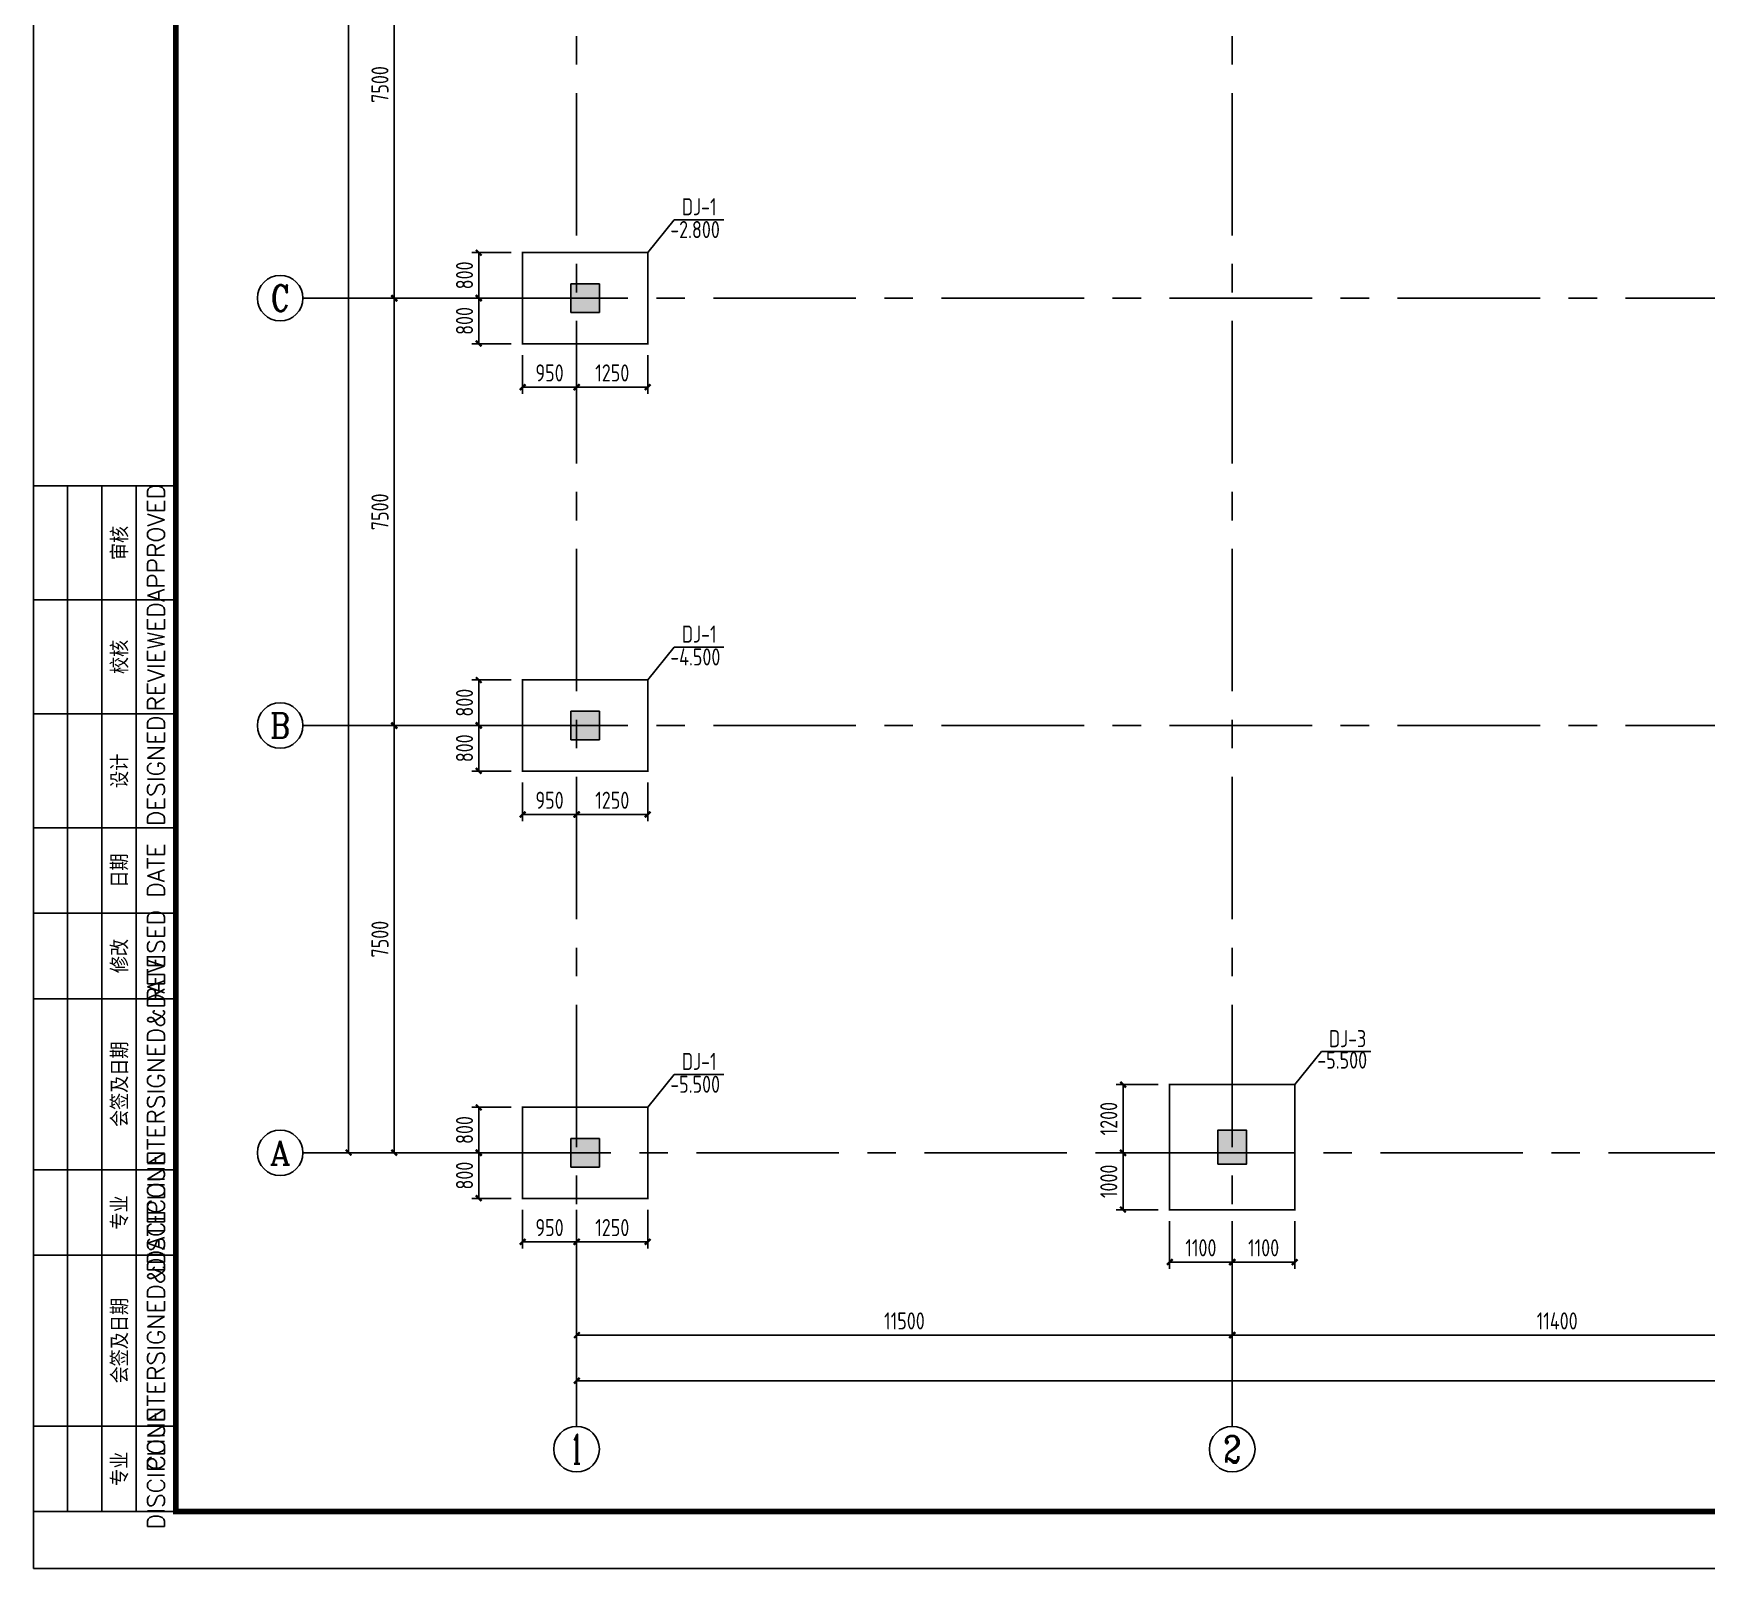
# Model space of a CAD drawing. Header units: millimetres. Extents: x 866309 to 879639, y 39442 to 44891.
# Drawn here: x 867250.8 to 867544.2, y 39448.6 to 39718 of the extents above; entities that cross this region are included whole.
import ezdxf
from ezdxf.enums import TextEntityAlignment as Align

# ---------------------------------------------------------------- set-up
doc = ezdxf.new("R2010")
doc.units = ezdxf.units.MM
doc.header["$LTSCALE"] = 1000
doc.header["$MEASUREMENT"] = 0
doc.linetypes.add('CENTER', pattern=[2, 1.25, -0.25, 0.25, -0.25])
doc.linetypes.add('DOTE', pattern=[2.42, 2, -0.2, 0.02, -0.2])
for name, color, linetype in [('AXIS', 3, 'Continuous'), ('AXIS_TEXT', 7, 'Continuous'), ('DIM', 7, 'Continuous'), ('DOTE', 1, 'DOTE'), ('M_Prof', 2, 'Continuous'), ('基础', 4, 'Continuous'), ('柱集中标注', 2, 'Continuous'), ('标注', 7, 'Continuous'), ('檩条', 34, 'Continuous')]:
    doc.layers.add(name, color=color, linetype=linetype)
doc.styles.add('_TCH_AXIS', font='COMPLEX', dxfattribs={"bigfont": 'GBCBIG'})
doc.styles.add('COMPLEX', font='COMPLEX')
doc.styles.add('ECEC_TK', font='txt_l.shx', dxfattribs={"bigfont": 'hztxt_l.shx'})
doc.styles.add('GBHZ', font='gbenor.shx', dxfattribs={"width": 0.9, "bigfont": 'gbcbig.shx'})
doc.dimstyles.new('Y100', dxfattribs={"dimscale": 0, "dimtxt": 3, "dimasz": 0.01, "dimexe": 1.2, "dimexo": 2, "dimgap": 1, "dimtad": 1, "dimdec": 0, "dimlfac": 100, "dimzin": 0, "dimdsep": 46, "dimtxsty": 'GBHZ', "dimblk": 'DX', "dimcen": 0.09, "dimdle": 1, "dimclrd": 7, "dimclre": 7, "dimclrt": 7, "dimadec": 0, "dimazin": 0, "dimtfac": 1, "dimtdec": 0, "dimtix": 1, "dimtmove": 2, "dimatfit": 3, "dimldrblk": 'DX', "dimfxl": 0, "dimtolj": 1, "dimtzin": 0, "dimarcsym": 0})

# ---------------------------------------------------------------- blocks, each defined once
blk = doc.blocks.new('_AXISO')
blk.add_circle((0, 0), 0.5)
at = {"layer": 'AXIS_TEXT', "style": 'COMPLEX', "width": 1.041667}
blk.add_attdef('A', text='', height=0.56, dxfattribs=at).set_placement((-0.25, -0.28), (0.25, -0.28), align=Align.FIT)
blk = doc.blocks.new('DX')
at = {"color": 0, "linetype": 'ByBlock', "const_width": 40}
blk.add_lwpolyline([(-54, -51), (46, 49)], dxfattribs=at)
blk = doc.blocks.new('*D4288')
at = {"layer": 'Defpoints', "color": 0, "transparency": 16777216}
for p in [(867314.05, 39596.59), (867330.05, 39596.59), (867330.05, 39521.59)]:
    blk.add_point(p, dxfattribs=at)
at = {"layer": 'dim', "color": 7, "lineweight": -2, "transparency": 16777216}
for p, q in [((867328.05, 39596.59), (867312.85, 39596.59)), ((867314.05, 39521.6), (867314.05, 39596.58)), ((867328.05, 39521.59), (867312.85, 39521.59))]:
    blk.add_line(p, q, dxfattribs=at)
at = {"layer": 'dim', "color": 7, "lineweight": -2, "transparency": 16777216, "xscale": 0.01, "yscale": 0.01, "zscale": 0.01}
for p, rotation in [((867314.05, 39596.59), 90), ((867314.05, 39521.59), 270)]:
    blk.add_blockref('DX', p, dxfattribs=dict(at, rotation=rotation))
at = {"layer": 'dim', "color": 7, "transparency": 16777216, "insert": (867311.55, 39559.09), "char_height": 3, "attachment_point": 5, "rotation": 90, "style": 'GBHZ'}
blk.add_mtext('\\A1;7500', dxfattribs=at)
blk = doc.blocks.new('*D4289')
at = {"layer": 'Defpoints', "color": 0, "transparency": 16777216}
for p in [(867314.05, 39671.59), (867330.05, 39671.59), (867330.05, 39596.59)]:
    blk.add_point(p, dxfattribs=at)
at = {"layer": 'dim', "color": 7, "lineweight": -2, "transparency": 16777216}
for p, q in [((867328.05, 39671.59), (867312.85, 39671.59)), ((867314.05, 39596.6), (867314.05, 39671.58)), ((867328.05, 39596.59), (867312.85, 39596.59))]:
    blk.add_line(p, q, dxfattribs=at)
at = {"layer": 'dim', "color": 7, "lineweight": -2, "transparency": 16777216, "xscale": 0.01, "yscale": 0.01, "zscale": 0.01}
for p, rotation in [((867314.05, 39671.59), 90), ((867314.05, 39596.59), 270)]:
    blk.add_blockref('DX', p, dxfattribs=dict(at, rotation=rotation))
at = {"layer": 'dim', "color": 7, "transparency": 16777216, "insert": (867311.55, 39634.09), "char_height": 3, "attachment_point": 5, "rotation": 90, "style": 'GBHZ'}
blk.add_mtext('\\A1;7500', dxfattribs=at)
blk = doc.blocks.new('*D4290')
at = {"layer": 'Defpoints', "color": 0, "transparency": 16777216}
for p in [(867314.05, 39746.59), (867330.05, 39746.59), (867330.05, 39671.59)]:
    blk.add_point(p, dxfattribs=at)
at = {"layer": 'dim', "color": 7, "lineweight": -2, "transparency": 16777216}
for p, q in [((867328.05, 39746.59), (867312.85, 39746.59)), ((867314.05, 39671.6), (867314.05, 39746.58)), ((867328.05, 39671.59), (867312.85, 39671.59))]:
    blk.add_line(p, q, dxfattribs=at)
at = {"layer": 'dim', "color": 7, "lineweight": -2, "transparency": 16777216, "xscale": 0.01, "yscale": 0.01, "zscale": 0.01}
for p, rotation in [((867314.05, 39746.59), 90), ((867314.05, 39671.59), 270)]:
    blk.add_blockref('DX', p, dxfattribs=dict(at, rotation=rotation))
at = {"layer": 'dim', "color": 7, "transparency": 16777216, "insert": (867311.55, 39709.09), "char_height": 3, "attachment_point": 5, "rotation": 90, "style": 'GBHZ'}
blk.add_mtext('\\A1;7500', dxfattribs=at)
blk = doc.blocks.new('*D4294')
at = {"layer": 'Defpoints', "color": 0, "transparency": 16777216}
for p in [(867306.05, 39971.59), (867330.05, 39971.59), (867330.05, 39521.59)]:
    blk.add_point(p, dxfattribs=at)
at = {"layer": 'dim', "color": 7, "lineweight": -2, "transparency": 16777216}
for p, q in [((867328.05, 39971.59), (867304.85, 39971.59)), ((867306.05, 39521.6), (867306.05, 39971.58)), ((867328.05, 39521.59), (867304.85, 39521.59))]:
    blk.add_line(p, q, dxfattribs=at)
at = {"layer": 'dim', "color": 7, "lineweight": -2, "transparency": 16777216, "xscale": 0.01, "yscale": 0.01, "zscale": 0.01}
for p, rotation in [((867306.05, 39971.59), 90), ((867306.05, 39521.59), 270)]:
    blk.add_blockref('DX', p, dxfattribs=dict(at, rotation=rotation))
at = {"layer": 'dim', "color": 7, "transparency": 16777216, "insert": (867303.55, 39746.59), "char_height": 3, "attachment_point": 5, "rotation": 90, "style": 'GBHZ'}
blk.add_mtext('\\A1;45000', dxfattribs=at)
blk = doc.blocks.new('*D4295')
at = {"layer": 'Defpoints', "color": 0, "transparency": 16777216}
for p in [(867346.05, 39505.59), (867461.05, 39505.59), (867461.05, 39489.59)]:
    blk.add_point(p, dxfattribs=at)
at = {"layer": 'dim', "color": 7, "lineweight": -2, "transparency": 16777216}
for p, q in [((867346.05, 39503.59), (867346.05, 39488.39)), ((867461.05, 39503.59), (867461.05, 39488.39)), ((867346.06, 39489.59), (867461.04, 39489.59))]:
    blk.add_line(p, q, dxfattribs=at)
at = {"layer": 'dim', "color": 7, "lineweight": -2, "transparency": 16777216, "xscale": 0.01, "yscale": 0.01, "zscale": 0.01, "rotation": 180}
blk.add_blockref('DX', (867346.05, 39489.59), dxfattribs=at)
at = {"layer": 'dim', "color": 7, "lineweight": -2, "transparency": 16777216, "xscale": 0.01, "yscale": 0.01, "zscale": 0.01}
blk.add_blockref('DX', (867461.05, 39489.59), dxfattribs=at)
at = {"layer": 'dim', "color": 7, "transparency": 16777216, "insert": (867403.55, 39492.09), "char_height": 3, "attachment_point": 5, "style": 'GBHZ'}
blk.add_mtext('\\A1;11500', dxfattribs=at)
blk = doc.blocks.new('*D4296')
at = {"layer": 'Defpoints', "color": 0, "transparency": 16777216}
for p in [(867461.05, 39505.59), (867575.05, 39505.59), (867575.05, 39489.59)]:
    blk.add_point(p, dxfattribs=at)
at = {"layer": 'dim', "color": 7, "lineweight": -2, "transparency": 16777216}
for p, q in [((867461.05, 39503.59), (867461.05, 39488.39)), ((867575.05, 39503.59), (867575.05, 39488.39)), ((867461.06, 39489.59), (867575.04, 39489.59))]:
    blk.add_line(p, q, dxfattribs=at)
at = {"layer": 'dim', "color": 7, "lineweight": -2, "transparency": 16777216, "xscale": 0.01, "yscale": 0.01, "zscale": 0.01, "rotation": 180}
blk.add_blockref('DX', (867461.05, 39489.59), dxfattribs=at)
at = {"layer": 'dim', "color": 7, "lineweight": -2, "transparency": 16777216, "xscale": 0.01, "yscale": 0.01, "zscale": 0.01}
blk.add_blockref('DX', (867575.05, 39489.59), dxfattribs=at)
at = {"layer": 'dim', "color": 7, "transparency": 16777216, "insert": (867518.05, 39492.09), "char_height": 3, "attachment_point": 5, "style": 'GBHZ'}
blk.add_mtext('\\A1;11400', dxfattribs=at)
blk = doc.blocks.new('*D4301')
at = {"layer": 'Defpoints', "color": 0, "transparency": 16777216}
for p in [(867346.05, 39505.59), (867816.05, 39505.59), (867346.05, 39481.59)]:
    blk.add_point(p, dxfattribs=at)
at = {"layer": 'dim', "color": 7, "lineweight": -2, "transparency": 16777216}
for p, q in [((867346.05, 39503.59), (867346.05, 39480.39)), ((867816.05, 39503.59), (867816.05, 39480.39)), ((867816.04, 39481.59), (867346.06, 39481.59))]:
    blk.add_line(p, q, dxfattribs=at)
at = {"layer": 'dim', "color": 7, "lineweight": -2, "transparency": 16777216, "xscale": 0.01, "yscale": 0.01, "zscale": 0.01, "rotation": 180}
blk.add_blockref('DX', (867346.05, 39481.59), dxfattribs=at)
at = {"layer": 'dim', "color": 7, "lineweight": -2, "transparency": 16777216, "xscale": 0.01, "yscale": 0.01, "zscale": 0.01}
blk.add_blockref('DX', (867816.05, 39481.59), dxfattribs=at)
at = {"layer": 'dim', "color": 7, "transparency": 16777216, "insert": (867581.05, 39484.09), "char_height": 3, "attachment_point": 5, "style": 'GBHZ'}
blk.add_mtext('\\A1;47000', dxfattribs=at)
blk = doc.blocks.new('*D4332')
at = {"layer": 'Defpoints', "color": 0, "transparency": 16777216}
for p in [(867336.55, 39679.59), (867328.88, 39671.59), (867336.55, 39671.59)]:
    blk.add_point(p, dxfattribs=at)
at = {"layer": '标注', "color": 7, "lineweight": -2, "transparency": 16777216}
for p, q in [((867334.55, 39679.59), (867327.68, 39679.59)), ((867328.88, 39679.58), (867328.88, 39671.6)), ((867334.55, 39671.59), (867327.68, 39671.59))]:
    blk.add_line(p, q, dxfattribs=at)
at = {"layer": '标注', "color": 7, "lineweight": -2, "transparency": 16777216, "xscale": 0.01, "yscale": 0.01, "zscale": 0.01}
for p, rotation in [((867328.88, 39679.59), 90), ((867328.88, 39671.59), 270)]:
    blk.add_blockref('DX', p, dxfattribs=dict(at, rotation=rotation))
at = {"layer": '标注', "color": 7, "transparency": 16777216, "insert": (867326.38, 39675.59), "char_height": 3, "attachment_point": 5, "rotation": 90, "style": 'GBHZ'}
blk.add_mtext('\\A1;800', dxfattribs=at)
blk = doc.blocks.new('*D4333')
at = {"layer": 'Defpoints', "color": 0, "transparency": 16777216}
for p in [(867336.55, 39671.59), (867328.88, 39663.59), (867336.55, 39663.59)]:
    blk.add_point(p, dxfattribs=at)
at = {"layer": '标注', "color": 7, "lineweight": -2, "transparency": 16777216}
for p, q in [((867334.55, 39671.59), (867327.68, 39671.59)), ((867328.88, 39671.58), (867328.88, 39663.6)), ((867334.55, 39663.59), (867327.68, 39663.59))]:
    blk.add_line(p, q, dxfattribs=at)
at = {"layer": '标注', "color": 7, "lineweight": -2, "transparency": 16777216, "xscale": 0.01, "yscale": 0.01, "zscale": 0.01}
for p, rotation in [((867328.88, 39671.59), 90), ((867328.88, 39663.59), 270)]:
    blk.add_blockref('DX', p, dxfattribs=dict(at, rotation=rotation))
at = {"layer": '标注', "color": 7, "transparency": 16777216, "insert": (867326.38, 39667.59), "char_height": 3, "attachment_point": 5, "rotation": 90, "style": 'GBHZ'}
blk.add_mtext('\\A1;800', dxfattribs=at)
blk = doc.blocks.new('*D4334')
at = {"layer": 'Defpoints', "color": 0, "transparency": 16777216}
for p in [(867336.55, 39663.59), (867346.05, 39663.59), (867346.05, 39655.97)]:
    blk.add_point(p, dxfattribs=at)
at = {"layer": '标注', "color": 7, "lineweight": -2, "transparency": 16777216}
for p, q in [((867336.55, 39661.59), (867336.55, 39654.77)), ((867346.05, 39661.59), (867346.05, 39654.77)), ((867336.56, 39655.97), (867346.04, 39655.97))]:
    blk.add_line(p, q, dxfattribs=at)
at = {"layer": '标注', "color": 7, "lineweight": -2, "transparency": 16777216, "xscale": 0.01, "yscale": 0.01, "zscale": 0.01, "rotation": 180}
blk.add_blockref('DX', (867336.55, 39655.97), dxfattribs=at)
at = {"layer": '标注', "color": 7, "lineweight": -2, "transparency": 16777216, "xscale": 0.01, "yscale": 0.01, "zscale": 0.01}
blk.add_blockref('DX', (867346.05, 39655.97), dxfattribs=at)
at = {"layer": '标注', "color": 7, "transparency": 16777216, "insert": (867341.3, 39658.47), "char_height": 3, "attachment_point": 5, "style": 'GBHZ'}
blk.add_mtext('\\A1;950', dxfattribs=at)
blk = doc.blocks.new('*D4335')
at = {"layer": 'Defpoints', "color": 0, "transparency": 16777216}
for p in [(867346.05, 39663.59), (867358.55, 39663.59), (867358.55, 39655.97)]:
    blk.add_point(p, dxfattribs=at)
at = {"layer": '标注', "color": 7, "lineweight": -2, "transparency": 16777216}
for p, q in [((867346.05, 39661.59), (867346.05, 39654.77)), ((867358.55, 39661.59), (867358.55, 39654.77)), ((867346.06, 39655.97), (867358.54, 39655.97))]:
    blk.add_line(p, q, dxfattribs=at)
at = {"layer": '标注', "color": 7, "lineweight": -2, "transparency": 16777216, "xscale": 0.01, "yscale": 0.01, "zscale": 0.01, "rotation": 180}
blk.add_blockref('DX', (867346.05, 39655.97), dxfattribs=at)
at = {"layer": '标注', "color": 7, "lineweight": -2, "transparency": 16777216, "xscale": 0.01, "yscale": 0.01, "zscale": 0.01}
blk.add_blockref('DX', (867358.55, 39655.97), dxfattribs=at)
at = {"layer": '标注', "color": 7, "transparency": 16777216, "insert": (867352.3, 39658.47), "char_height": 3, "attachment_point": 5, "style": 'GBHZ'}
blk.add_mtext('\\A1;1250', dxfattribs=at)
blk = doc.blocks.new('*D4336')
at = {"layer": 'Defpoints', "color": 0, "transparency": 16777216}
for p in [(867336.55, 39604.59), (867328.88, 39596.59), (867336.55, 39596.59)]:
    blk.add_point(p, dxfattribs=at)
at = {"layer": '标注', "color": 7, "lineweight": -2, "transparency": 16777216}
for p, q in [((867334.55, 39604.59), (867327.68, 39604.59)), ((867328.88, 39604.58), (867328.88, 39596.6)), ((867334.55, 39596.59), (867327.68, 39596.59))]:
    blk.add_line(p, q, dxfattribs=at)
at = {"layer": '标注', "color": 7, "lineweight": -2, "transparency": 16777216, "xscale": 0.01, "yscale": 0.01, "zscale": 0.01}
for p, rotation in [((867328.88, 39604.59), 90), ((867328.88, 39596.59), 270)]:
    blk.add_blockref('DX', p, dxfattribs=dict(at, rotation=rotation))
at = {"layer": '标注', "color": 7, "transparency": 16777216, "insert": (867326.38, 39600.59), "char_height": 3, "attachment_point": 5, "rotation": 90, "style": 'GBHZ'}
blk.add_mtext('\\A1;800', dxfattribs=at)
blk = doc.blocks.new('*D4337')
at = {"layer": 'Defpoints', "color": 0, "transparency": 16777216}
for p in [(867336.55, 39596.59), (867328.88, 39588.59), (867336.55, 39588.59)]:
    blk.add_point(p, dxfattribs=at)
at = {"layer": '标注', "color": 7, "lineweight": -2, "transparency": 16777216}
for p, q in [((867334.55, 39596.59), (867327.68, 39596.59)), ((867328.88, 39596.58), (867328.88, 39588.6)), ((867334.55, 39588.59), (867327.68, 39588.59))]:
    blk.add_line(p, q, dxfattribs=at)
at = {"layer": '标注', "color": 7, "lineweight": -2, "transparency": 16777216, "xscale": 0.01, "yscale": 0.01, "zscale": 0.01}
for p, rotation in [((867328.88, 39596.59), 90), ((867328.88, 39588.59), 270)]:
    blk.add_blockref('DX', p, dxfattribs=dict(at, rotation=rotation))
at = {"layer": '标注', "color": 7, "transparency": 16777216, "insert": (867326.38, 39592.59), "char_height": 3, "attachment_point": 5, "rotation": 90, "style": 'GBHZ'}
blk.add_mtext('\\A1;800', dxfattribs=at)
blk = doc.blocks.new('*D4338')
at = {"layer": 'Defpoints', "color": 0, "transparency": 16777216}
for p in [(867336.55, 39588.59), (867346.05, 39588.59), (867346.05, 39580.97)]:
    blk.add_point(p, dxfattribs=at)
at = {"layer": '标注', "color": 7, "lineweight": -2, "transparency": 16777216}
for p, q in [((867336.55, 39586.59), (867336.55, 39579.77)), ((867346.05, 39586.59), (867346.05, 39579.77)), ((867336.56, 39580.97), (867346.04, 39580.97))]:
    blk.add_line(p, q, dxfattribs=at)
at = {"layer": '标注', "color": 7, "lineweight": -2, "transparency": 16777216, "xscale": 0.01, "yscale": 0.01, "zscale": 0.01, "rotation": 180}
blk.add_blockref('DX', (867336.55, 39580.97), dxfattribs=at)
at = {"layer": '标注', "color": 7, "lineweight": -2, "transparency": 16777216, "xscale": 0.01, "yscale": 0.01, "zscale": 0.01}
blk.add_blockref('DX', (867346.05, 39580.97), dxfattribs=at)
at = {"layer": '标注', "color": 7, "transparency": 16777216, "insert": (867341.3, 39583.47), "char_height": 3, "attachment_point": 5, "style": 'GBHZ'}
blk.add_mtext('\\A1;950', dxfattribs=at)
blk = doc.blocks.new('*D4339')
at = {"layer": 'Defpoints', "color": 0, "transparency": 16777216}
for p in [(867346.05, 39588.59), (867358.55, 39588.59), (867358.55, 39580.97)]:
    blk.add_point(p, dxfattribs=at)
at = {"layer": '标注', "color": 7, "lineweight": -2, "transparency": 16777216}
for p, q in [((867346.05, 39586.59), (867346.05, 39579.77)), ((867358.55, 39586.59), (867358.55, 39579.77)), ((867346.06, 39580.97), (867358.54, 39580.97))]:
    blk.add_line(p, q, dxfattribs=at)
at = {"layer": '标注', "color": 7, "lineweight": -2, "transparency": 16777216, "xscale": 0.01, "yscale": 0.01, "zscale": 0.01, "rotation": 180}
blk.add_blockref('DX', (867346.05, 39580.97), dxfattribs=at)
at = {"layer": '标注', "color": 7, "lineweight": -2, "transparency": 16777216, "xscale": 0.01, "yscale": 0.01, "zscale": 0.01}
blk.add_blockref('DX', (867358.55, 39580.97), dxfattribs=at)
at = {"layer": '标注', "color": 7, "transparency": 16777216, "insert": (867352.3, 39583.47), "char_height": 3, "attachment_point": 5, "style": 'GBHZ'}
blk.add_mtext('\\A1;1250', dxfattribs=at)
blk = doc.blocks.new('*D4340')
at = {"layer": 'Defpoints', "color": 0, "transparency": 16777216}
for p in [(867336.55, 39529.59), (867328.88, 39521.59), (867336.55, 39521.59)]:
    blk.add_point(p, dxfattribs=at)
at = {"layer": '标注', "color": 7, "lineweight": -2, "transparency": 16777216}
for p, q in [((867334.55, 39529.59), (867327.68, 39529.59)), ((867328.88, 39529.58), (867328.88, 39521.6)), ((867334.55, 39521.59), (867327.68, 39521.59))]:
    blk.add_line(p, q, dxfattribs=at)
at = {"layer": '标注', "color": 7, "lineweight": -2, "transparency": 16777216, "xscale": 0.01, "yscale": 0.01, "zscale": 0.01}
for p, rotation in [((867328.88, 39529.59), 90), ((867328.88, 39521.59), 270)]:
    blk.add_blockref('DX', p, dxfattribs=dict(at, rotation=rotation))
at = {"layer": '标注', "color": 7, "transparency": 16777216, "insert": (867326.38, 39525.59), "char_height": 3, "attachment_point": 5, "rotation": 90, "style": 'GBHZ'}
blk.add_mtext('\\A1;800', dxfattribs=at)
blk = doc.blocks.new('*D4341')
at = {"layer": 'Defpoints', "color": 0, "transparency": 16777216}
for p in [(867336.55, 39521.59), (867328.88, 39513.59), (867336.55, 39513.59)]:
    blk.add_point(p, dxfattribs=at)
at = {"layer": '标注', "color": 7, "lineweight": -2, "transparency": 16777216}
for p, q in [((867334.55, 39521.59), (867327.68, 39521.59)), ((867328.88, 39521.58), (867328.88, 39513.6)), ((867334.55, 39513.59), (867327.68, 39513.59))]:
    blk.add_line(p, q, dxfattribs=at)
at = {"layer": '标注', "color": 7, "lineweight": -2, "transparency": 16777216, "xscale": 0.01, "yscale": 0.01, "zscale": 0.01}
for p, rotation in [((867328.88, 39521.59), 90), ((867328.88, 39513.59), 270)]:
    blk.add_blockref('DX', p, dxfattribs=dict(at, rotation=rotation))
at = {"layer": '标注', "color": 7, "transparency": 16777216, "insert": (867326.38, 39517.59), "char_height": 3, "attachment_point": 5, "rotation": 90, "style": 'GBHZ'}
blk.add_mtext('\\A1;800', dxfattribs=at)
blk = doc.blocks.new('*D4342')
at = {"layer": 'Defpoints', "color": 0, "transparency": 16777216}
for p in [(867336.55, 39513.59), (867346.05, 39513.59), (867346.05, 39505.97)]:
    blk.add_point(p, dxfattribs=at)
at = {"layer": '标注', "color": 7, "lineweight": -2, "transparency": 16777216}
for p, q in [((867336.55, 39511.59), (867336.55, 39504.77)), ((867346.05, 39511.59), (867346.05, 39504.77)), ((867336.56, 39505.97), (867346.04, 39505.97))]:
    blk.add_line(p, q, dxfattribs=at)
at = {"layer": '标注', "color": 7, "lineweight": -2, "transparency": 16777216, "xscale": 0.01, "yscale": 0.01, "zscale": 0.01, "rotation": 180}
blk.add_blockref('DX', (867336.55, 39505.97), dxfattribs=at)
at = {"layer": '标注', "color": 7, "lineweight": -2, "transparency": 16777216, "xscale": 0.01, "yscale": 0.01, "zscale": 0.01}
blk.add_blockref('DX', (867346.05, 39505.97), dxfattribs=at)
at = {"layer": '标注', "color": 7, "transparency": 16777216, "insert": (867341.3, 39508.47), "char_height": 3, "attachment_point": 5, "style": 'GBHZ'}
blk.add_mtext('\\A1;950', dxfattribs=at)
blk = doc.blocks.new('*D4343')
at = {"layer": 'Defpoints', "color": 0, "transparency": 16777216}
for p in [(867346.05, 39513.59), (867358.55, 39513.59), (867358.55, 39505.97)]:
    blk.add_point(p, dxfattribs=at)
at = {"layer": '标注', "color": 7, "lineweight": -2, "transparency": 16777216}
for p, q in [((867346.05, 39511.59), (867346.05, 39504.77)), ((867358.55, 39511.59), (867358.55, 39504.77)), ((867346.06, 39505.97), (867358.54, 39505.97))]:
    blk.add_line(p, q, dxfattribs=at)
at = {"layer": '标注', "color": 7, "lineweight": -2, "transparency": 16777216, "xscale": 0.01, "yscale": 0.01, "zscale": 0.01, "rotation": 180}
blk.add_blockref('DX', (867346.05, 39505.97), dxfattribs=at)
at = {"layer": '标注', "color": 7, "lineweight": -2, "transparency": 16777216, "xscale": 0.01, "yscale": 0.01, "zscale": 0.01}
blk.add_blockref('DX', (867358.55, 39505.97), dxfattribs=at)
at = {"layer": '标注', "color": 7, "transparency": 16777216, "insert": (867352.3, 39508.47), "char_height": 3, "attachment_point": 5, "style": 'GBHZ'}
blk.add_mtext('\\A1;1250', dxfattribs=at)
blk = doc.blocks.new('*D4280')
at = {"layer": 'Defpoints', "color": 0, "transparency": 16777216}
for p in [(867450.05, 39511.59), (867461.05, 39511.59), (867461.05, 39502.42)]:
    blk.add_point(p, dxfattribs=at)
at = {"layer": 'M_Prof', "color": 7, "lineweight": -2, "transparency": 16777216}
for p, q in [((867450.05, 39509.59), (867450.05, 39501.22)), ((867461.05, 39509.59), (867461.05, 39501.22)), ((867450.06, 39502.42), (867461.04, 39502.42))]:
    blk.add_line(p, q, dxfattribs=at)
at = {"layer": 'M_Prof', "color": 7, "lineweight": -2, "transparency": 16777216, "xscale": 0.01, "yscale": 0.01, "zscale": 0.01, "rotation": 180}
blk.add_blockref('DX', (867450.05, 39502.42), dxfattribs=at)
at = {"layer": 'M_Prof', "color": 7, "lineweight": -2, "transparency": 16777216, "xscale": 0.01, "yscale": 0.01, "zscale": 0.01}
blk.add_blockref('DX', (867461.05, 39502.42), dxfattribs=at)
at = {"layer": 'M_Prof', "color": 7, "transparency": 16777216, "insert": (867455.55, 39504.92), "char_height": 3, "attachment_point": 5, "style": 'GBHZ'}
blk.add_mtext('\\A1;1100', dxfattribs=at)
blk = doc.blocks.new('*D4281')
at = {"layer": 'Defpoints', "color": 0, "transparency": 16777216}
for p in [(867461.05, 39511.59), (867472.05, 39511.59), (867472.05, 39502.42)]:
    blk.add_point(p, dxfattribs=at)
at = {"layer": 'M_Prof', "color": 7, "lineweight": -2, "transparency": 16777216}
for p, q in [((867461.05, 39509.59), (867461.05, 39501.22)), ((867472.05, 39509.59), (867472.05, 39501.22)), ((867461.06, 39502.42), (867472.04, 39502.42))]:
    blk.add_line(p, q, dxfattribs=at)
at = {"layer": 'M_Prof', "color": 7, "lineweight": -2, "transparency": 16777216, "xscale": 0.01, "yscale": 0.01, "zscale": 0.01, "rotation": 180}
blk.add_blockref('DX', (867461.05, 39502.42), dxfattribs=at)
at = {"layer": 'M_Prof', "color": 7, "lineweight": -2, "transparency": 16777216, "xscale": 0.01, "yscale": 0.01, "zscale": 0.01}
blk.add_blockref('DX', (867472.05, 39502.42), dxfattribs=at)
at = {"layer": 'M_Prof', "color": 7, "transparency": 16777216, "insert": (867466.55, 39504.92), "char_height": 3, "attachment_point": 5, "style": 'GBHZ'}
blk.add_mtext('\\A1;1100', dxfattribs=at)
blk = doc.blocks.new('*D4282')
at = {"layer": 'Defpoints', "color": 0, "transparency": 16777216}
for p in [(867450.05, 39533.59), (867441.89, 39521.59), (867450.05, 39521.59)]:
    blk.add_point(p, dxfattribs=at)
at = {"layer": 'M_Prof', "color": 7, "lineweight": -2, "transparency": 16777216}
for p, q in [((867448.05, 39533.59), (867440.69, 39533.59)), ((867441.89, 39533.58), (867441.89, 39521.6)), ((867448.05, 39521.59), (867440.69, 39521.59))]:
    blk.add_line(p, q, dxfattribs=at)
at = {"layer": 'M_Prof', "color": 7, "lineweight": -2, "transparency": 16777216, "xscale": 0.01, "yscale": 0.01, "zscale": 0.01}
for p, rotation in [((867441.89, 39533.59), 90), ((867441.89, 39521.59), 270)]:
    blk.add_blockref('DX', p, dxfattribs=dict(at, rotation=rotation))
at = {"layer": 'M_Prof', "color": 7, "transparency": 16777216, "insert": (867439.39, 39527.59), "char_height": 3, "attachment_point": 5, "rotation": 90, "style": 'GBHZ'}
blk.add_mtext('\\A1;1200', dxfattribs=at)
blk = doc.blocks.new('*D4283')
at = {"layer": 'Defpoints', "color": 0, "transparency": 16777216}
for p in [(867450.05, 39521.59), (867441.89, 39511.59), (867450.05, 39511.59)]:
    blk.add_point(p, dxfattribs=at)
at = {"layer": 'M_Prof', "color": 7, "lineweight": -2, "transparency": 16777216}
for p, q in [((867448.05, 39521.59), (867440.69, 39521.59)), ((867441.89, 39521.58), (867441.89, 39511.6)), ((867448.05, 39511.59), (867440.69, 39511.59))]:
    blk.add_line(p, q, dxfattribs=at)
at = {"layer": 'M_Prof', "color": 7, "lineweight": -2, "transparency": 16777216, "xscale": 0.01, "yscale": 0.01, "zscale": 0.01}
for p, rotation in [((867441.89, 39521.59), 90), ((867441.89, 39511.59), 270)]:
    blk.add_blockref('DX', p, dxfattribs=dict(at, rotation=rotation))
at = {"layer": 'M_Prof', "color": 7, "transparency": 16777216, "insert": (867439.39, 39516.59), "char_height": 3, "attachment_point": 5, "rotation": 90, "style": 'GBHZ'}
blk.add_mtext('\\A1;1000', dxfattribs=at)

msp = doc.modelspace()

# ---------------------------------------------------------------- linework, layer by layer
for p, q in [((867250.768, 39448.627), (867250.768, 40042.627)), ((867250.768, 40042.627), (867250.768, 39448.627)), ((867256.768, 39458.627), (867256.768, 39638.627)), ((867262.768, 39458.627), (867262.768, 39638.627)), ((867268.768, 39458.627), (867268.768, 39638.627)), ((867250.768, 39618.627), (867275.768, 39618.627)), ((867250.768, 39598.627), (867275.768, 39598.627)), ((867250.768, 39578.627), (867275.768, 39578.627)), ((867250.768, 39563.627), (867275.768, 39563.627)), ((867250.768, 39548.627), (867275.768, 39548.627)), ((867250.768, 39518.627), (867275.768, 39518.627)), ((867250.768, 39503.627), (867275.768, 39503.627)), ((867250.768, 39473.627), (867275.768, 39473.627)), ((868302.018, 39448.627), (867250.768, 39448.627))]:
    msp.add_line(p, q)
at = {"color": 0, "const_width": 1}
msp.add_lwpolyline([(868292.018, 39458.627), (867275.768, 39458.627), (867275.768, 40032.627), (868292.018, 40032.627)], close=True, dxfattribs=at)
for points in [[(867345.046, 39674.086), (867350.046, 39674.086), (867350.046, 39669.086), (867345.046, 39669.086)], [(867250.768, 39638.627), (867250.768, 39458.627), (867275.768, 39458.627), (867275.768, 39638.627)], [(867345.046, 39599.086), (867350.046, 39599.086), (867350.046, 39594.086), (867345.046, 39594.086)], [(867458.546, 39519.586), (867458.546, 39525.586), (867463.546, 39525.586), (867463.546, 39519.586)], [(867345.046, 39524.086), (867350.046, 39524.086), (867350.046, 39519.086), (867345.046, 39519.086)]]:
    msp.add_lwpolyline(points, close=True)
at = {"layer": 'AXIS', "color": 0}
for p, q in [((867330.046, 39671.586), (867298.046, 39671.586)), ((867330.046, 39596.586), (867298.046, 39596.586)), ((867330.046, 39521.586), (867298.046, 39521.586)), ((867346.046, 39505.586), (867346.046, 39473.586)), ((867461.046, 39505.586), (867461.046, 39473.586))]:
    msp.add_line(p, q, dxfattribs=at)
at = {"layer": 'DOTE', "linetype": 'CENTER', "ltscale": 0.02}
for p, q in [((867346.046, 39987.586), (867346.046, 39505.586)), ((867461.046, 39987.586), (867461.046, 39505.586)), ((867330.046, 39671.586), (867832.046, 39671.586)), ((867330.046, 39596.586), (867832.046, 39596.586)), ((867832.046, 39521.586), (867330.046, 39521.586))]:
    msp.add_line(p, q, dxfattribs=at)
at = {"layer": '基础', "color": 3, "const_width": 0.3}
for points in [[(867336.546, 39663.586), (867336.546, 39679.586), (867358.546, 39679.586), (867358.546, 39663.586)], [(867336.546, 39588.586), (867336.546, 39604.586), (867358.546, 39604.586), (867358.546, 39588.586)], [(867450.046, 39533.586), (867472.046, 39533.586), (867472.046, 39511.586), (867450.046, 39511.586)], [(867336.546, 39513.586), (867336.546, 39529.586), (867358.546, 39529.586), (867358.546, 39513.586)]]:
    msp.add_lwpolyline(points, close=True, dxfattribs=at)
at = {"layer": '标注'}
for points in [[(867345.046, 39674.086), (867345.046, 39669.086), (867350.046, 39674.086), (867350.046, 39669.086)], [(867345.046, 39599.086), (867345.046, 39594.086), (867350.046, 39599.086), (867350.046, 39594.086)], [(867458.546, 39519.586), (867463.546, 39519.586), (867458.546, 39525.586), (867463.546, 39525.586)], [(867345.046, 39524.086), (867345.046, 39519.086), (867350.046, 39524.086), (867350.046, 39519.086)]]:
    msp.add_solid(points, dxfattribs=at)
at = {"layer": '檩条'}
for p, q in [((867358.546, 39679.586), (867363.181, 39685.359)), ((867371.857, 39685.359), (867363.181, 39685.359)), ((867358.546, 39604.586), (867363.181, 39610.359)), ((867371.857, 39610.359), (867363.181, 39610.359)), ((867472.046, 39533.586), (867476.681, 39539.359)), ((867485.357, 39539.359), (867476.681, 39539.359)), ((867358.546, 39529.586), (867363.181, 39535.359)), ((867371.857, 39535.359), (867363.181, 39535.359))]:
    msp.add_line(p, q, dxfattribs=at)

# ---------------------------------------------------------------- block references
at = {"layer": 'AXIS', "color": 0}
ref = msp.add_blockref('_AXISO', (867294.046, 39671.586), dxfattribs=dict(at, xscale=8, yscale=8, zscale=8))
ref.add_attrib('A', 'C', dxfattribs={"layer": 'AXIS_TEXT', "color": 0, "height": 4.557, "style": '_TCH_AXIS'}).set_placement((867292.418, 39669.307), (867295.673, 39669.307), align=Align.FIT)
ref = msp.add_blockref('_AXISO', (867294.046, 39596.586), dxfattribs=dict(at, xscale=8, yscale=8, zscale=8))
ref.add_attrib('A', 'B', dxfattribs={"layer": 'AXIS_TEXT', "color": 0, "height": 4.353, "style": '_TCH_AXIS'}).set_placement((867292.284, 39594.41), (867295.808, 39594.41), align=Align.FIT)
ref = msp.add_blockref('_AXISO', (867294.046, 39521.586), dxfattribs=dict(at, xscale=8, yscale=8, zscale=8))
ref.add_attrib('A', 'A', dxfattribs={"layer": 'AXIS_TEXT', "color": 0, "height": 4.252, "style": '_TCH_AXIS'}).set_placement((867292.224, 39519.46), (867295.868, 39519.46), align=Align.FIT)
ref = msp.add_blockref('_AXISO', (867346.046, 39469.586), dxfattribs=dict(at, xscale=8, yscale=8, zscale=8))
ref.add_attrib('A', '1', dxfattribs={"layer": 'AXIS_TEXT', "color": 0, "height": 5.147, "style": '_TCH_AXIS'}).set_placement((867344.943, 39467.012), (867347.149, 39467.012), align=Align.FIT)
ref = msp.add_blockref('_AXISO', (867461.046, 39469.586), dxfattribs=dict(at, xscale=8, yscale=8, zscale=8))
ref.add_attrib('A', '2', dxfattribs={"layer": 'AXIS_TEXT', "color": 0, "height": 4.659, "style": '_TCH_AXIS'}).set_placement((867459.493, 39467.256), (867462.599, 39467.256), align=Align.FIT)

# ---------------------------------------------------------------- texts
at = {"style": 'ECEC_TK'}
for s, p in [('APPROVED', (867272.268, 39628.627)), ('审核', (867265.768, 39628.627)), ('REVIEWED', (867272.268, 39608.627)), ('校核', (867265.768, 39608.627)), ('DESIGNED', (867272.268, 39588.627)), ('设计', (867265.768, 39588.627)), ('DATE', (867272.268, 39571.127)), ('日期', (867265.768, 39571.127)), ('REVISED', (867272.268, 39556.127)), ('修改', (867265.768, 39556.127)), ('COUNTERSIGNED&DATE', (867272.268, 39533.627)), ('会签及日期', (867265.768, 39533.627)), ('DISCIPLINE', (867272.268, 39511.127)), ('专业', (867265.768, 39511.127)), ('COUNTERSIGNED&DATE', (867272.268, 39488.627)), ('会签及日期', (867265.768, 39488.627)), ('DISCIPLINE', (867272.268, 39466.127)), ('专业', (867265.768, 39466.127))]:
    msp.add_text(s, height=3, rotation=90, dxfattribs=at).set_placement(p, align=Align.MIDDLE)
at = {"layer": '柱集中标注', "style": 'GBHZ', "width": 0.9}
for s, p in [('DJ-1', (867364.497, 39686.132)), ('-2.800', (867362.463, 39682.125)), ('DJ-1', (867364.497, 39611.132)), ('-4.500', (867362.463, 39607.125)), ('DJ-3', (867477.997, 39540.132)), ('DJ-1', (867364.497, 39536.132)), ('-5.500', (867475.963, 39536.367)), ('-5.500', (867362.463, 39532.125))]:
    msp.add_text(s, height=3, dxfattribs=at).set_placement(p)

# ---------------------------------------------------------------- dimensions: what is measured, and where the dimension line sits
at = {"layer": 'dim'}
for base, p1, p2, picture, middle in [((867306.046, 39971.586), (867330.046, 39521.586), (867330.046, 39971.586), '*D4294', (867303.546, 39746.586)), ((867314.046, 39746.586), (867330.046, 39671.586), (867330.046, 39746.586), '*D4290', (867311.546, 39709.086)), ((867314.046, 39671.586), (867330.046, 39596.586), (867330.046, 39671.586), '*D4289', (867311.546, 39634.086)), ((867314.046, 39596.586), (867330.046, 39521.586), (867330.046, 39596.586), '*D4288', (867311.546, 39559.086))]:
    dim = msp.add_linear_dim(base=base, p1=p1, p2=p2, angle=90, dimstyle='Y100', override={"dimscale": 1}, dxfattribs=at)
    dim.commit()
    dim.dimension.update_dxf_attribs({"geometry": picture, "text_midpoint": middle})
for base, p1, p2, picture, middle in [((867461.046, 39489.586), (867346.046, 39505.586), (867461.046, 39505.586), '*D4295', (867403.546, 39492.086)), ((867346.046, 39481.586), (867816.046, 39505.586), (867346.046, 39505.586), '*D4301', (867581.046, 39484.086)), ((867575.046, 39489.586), (867461.046, 39505.586), (867575.046, 39505.586), '*D4296', (867518.046, 39492.086))]:
    dim = msp.add_linear_dim(base=base, p1=p1, p2=p2, dimstyle='Y100', override={"dimscale": 1}, dxfattribs=at)
    dim.commit()
    dim.dimension.update_dxf_attribs({"geometry": picture, "text_midpoint": middle})
at = {"layer": 'M_Prof'}
for base, p1, p2, picture, middle in [((867441.894, 39521.586), (867450.046, 39533.586), (867450.046, 39521.586), '*D4282', (867439.394, 39527.586)), ((867441.894, 39511.586), (867450.046, 39521.586), (867450.046, 39511.586), '*D4283', (867439.394, 39516.586))]:
    dim = msp.add_linear_dim(base=base, p1=p1, p2=p2, angle=270, dimstyle='Y100', override={"dimscale": 1, "dimfxl": 50}, dxfattribs=at)
    dim.commit()
    dim.dimension.update_dxf_attribs({"geometry": picture, "text_midpoint": middle})
for base, p1, p2, picture, middle in [((867461.046, 39502.422), (867450.046, 39511.586), (867461.046, 39511.586), '*D4280', (867455.546, 39504.922)), ((867472.046, 39502.422), (867461.046, 39511.586), (867472.046, 39511.586), '*D4281', (867466.546, 39504.922))]:
    dim = msp.add_linear_dim(base=base, p1=p1, p2=p2, dimstyle='Y100', override={"dimscale": 1, "dimfxl": 50}, dxfattribs=at)
    dim.commit()
    dim.dimension.update_dxf_attribs({"geometry": picture, "text_midpoint": middle})
at = {"layer": '标注'}
for base, p1, p2, picture, middle in [((867328.881, 39671.586), (867336.546, 39679.586), (867336.546, 39671.586), '*D4332', (867326.381, 39675.586)), ((867328.881, 39663.586), (867336.546, 39671.586), (867336.546, 39663.586), '*D4333', (867326.381, 39667.586)), ((867328.881, 39596.586), (867336.546, 39604.586), (867336.546, 39596.586), '*D4336', (867326.381, 39600.586)), ((867328.881, 39588.586), (867336.546, 39596.586), (867336.546, 39588.586), '*D4337', (867326.381, 39592.586)), ((867328.881, 39521.586), (867336.546, 39529.586), (867336.546, 39521.586), '*D4340', (867326.381, 39525.586)), ((867328.881, 39513.586), (867336.546, 39521.586), (867336.546, 39513.586), '*D4341', (867326.381, 39517.586))]:
    dim = msp.add_linear_dim(base=base, p1=p1, p2=p2, angle=270, dimstyle='Y100', override={"dimscale": 1, "dimfxl": 150}, dxfattribs=at)
    dim.commit()
    dim.dimension.update_dxf_attribs({"geometry": picture, "text_midpoint": middle})
for base, p1, p2, picture, middle in [((867346.046, 39655.969), (867336.546, 39663.586), (867346.046, 39663.586), '*D4334', (867341.296, 39658.469)), ((867358.546, 39655.969), (867346.046, 39663.586), (867358.546, 39663.586), '*D4335', (867352.296, 39658.469)), ((867346.046, 39580.969), (867336.546, 39588.586), (867346.046, 39588.586), '*D4338', (867341.296, 39583.469)), ((867358.546, 39580.969), (867346.046, 39588.586), (867358.546, 39588.586), '*D4339', (867352.296, 39583.469)), ((867346.046, 39505.969), (867336.546, 39513.586), (867346.046, 39513.586), '*D4342', (867341.296, 39508.469)), ((867358.546, 39505.969), (867346.046, 39513.586), (867358.546, 39513.586), '*D4343', (867352.296, 39508.469))]:
    dim = msp.add_linear_dim(base=base, p1=p1, p2=p2, dimstyle='Y100', override={"dimscale": 1, "dimfxl": 150}, dxfattribs=at)
    dim.commit()
    dim.dimension.update_dxf_attribs({"geometry": picture, "text_midpoint": middle})

doc.saveas('drawing.dxf')
